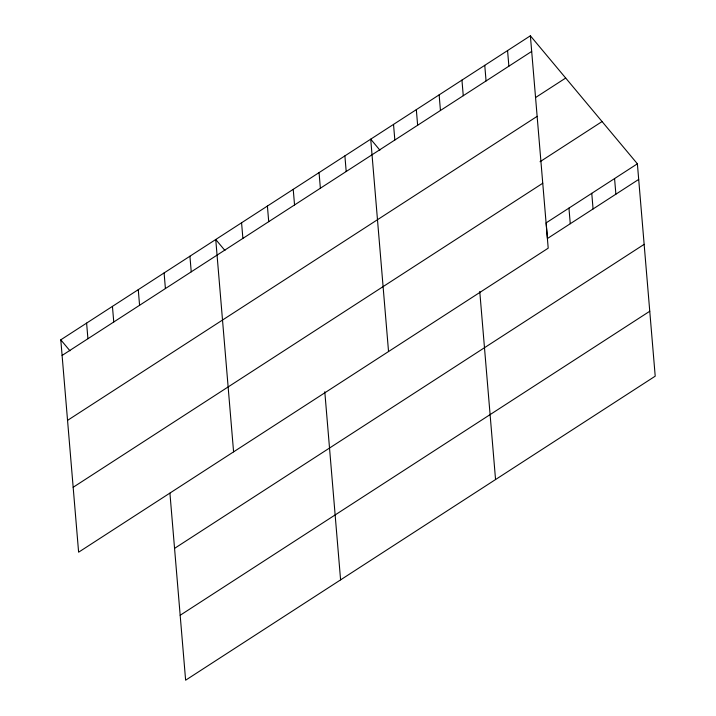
<?xml version="1.0" encoding="UTF-8"?>
<svg xmlns="http://www.w3.org/2000/svg" width="716" height="716" viewBox="0 0 716 716"><rect width="100%" height="100%" fill="white"/><g stroke="black" fill="none" stroke-linecap="round" stroke-linejoin="round"><path stroke-width="1.07" d="M530.377 35.8L548.205 248.175L78.617 552.197L60.788 339.823L530.377 35.8L637.383 163.803L655.212 376.177L185.623 680.2L169.925 493.181M62.095 355.449L531.684 51.418M535.577 97.528L565.685 78.044M67.546 420.373L537.134 116.35M540.034 161.726L602.067 121.559M73.166 487.274L542.755 183.242M637.383 163.803L546.147 222.864L547.463 238.491L638.69 179.421M174.552 548.375L644.149 244.344M180.172 615.268L649.761 311.245M379.892 150.154L370.718 139.173L388.546 351.547M224.931 250.484L215.749 239.502L233.586 451.868M60.788 339.823L69.962 350.813M614.57 178.57L615.885 194.188M591.765 193.329L593.072 208.956M568.952 208.096L570.267 223.723M507.563 50.568L508.879 66.185M484.759 65.335L486.066 80.953M479.756 291.448L495.553 479.541M461.945 80.103L463.261 95.72M439.141 94.87L440.447 110.488M416.327 109.638L417.643 125.255M393.523 124.405L394.838 140.023M344.888 155.891L346.195 171.509M319.059 172.61L320.374 188.227M324.796 391.777L340.592 579.87M293.229 189.337L294.545 204.955M267.408 206.056L268.715 221.674M241.578 222.774L242.885 238.392M189.919 256.221L191.235 271.838M164.098 272.939L165.405 288.557M138.269 289.667L139.575 305.285M112.439 306.385L113.754 322.003M86.609 323.104L87.925 338.722"/></g></svg>
